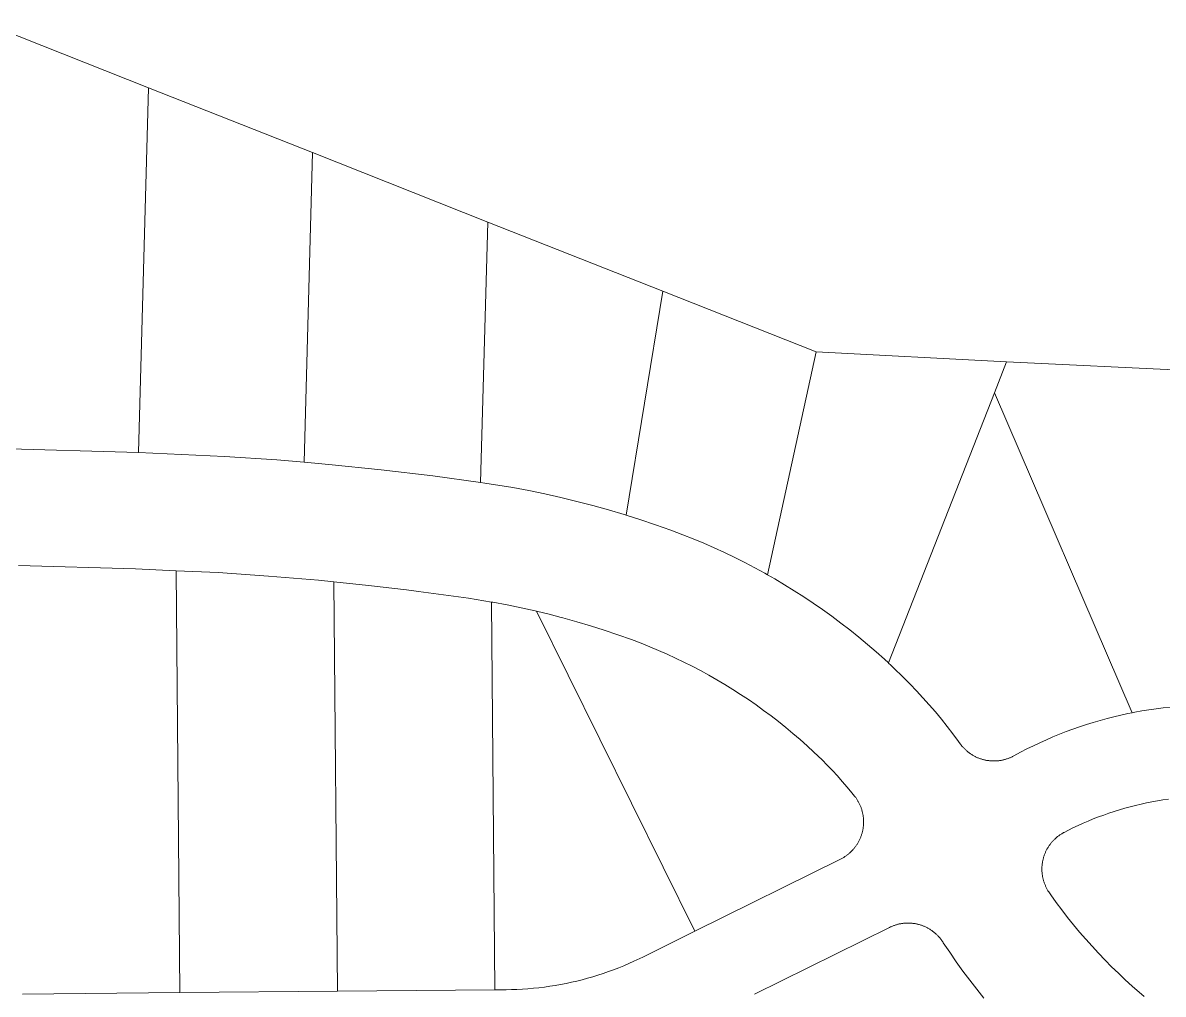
# Model space of a CAD drawing. Header units: feet. Extents: x 865220 to 2774701, y -2240498 to 961524.
# Drawn here: x 2766730 to 2767417, y 958376 to 958961 of the extents above; entities that cross this region are included whole.
import ezdxf

# ---------------------------------------------------------------- set-up
doc = ezdxf.new("R2010")
doc.units = ezdxf.units.FT
doc.header["$LTSCALE"] = 0.015
doc.header["$MEASUREMENT"] = 0
doc.layers.add('Parcels', color=7, linetype='Continuous', lineweight=0)

msp = doc.modelspace()

# ---------------------------------------------------------------- linework, layer by layer
at = {"layer": 'Parcels', "lineweight": 5}
for p, q in [((2766805.26, 958922.09), (2766706.3, 958961.24)), ((2766805.26, 958922.09), (2766799.28, 958702.07)), ((2766805.26, 958922.09), (2766904.22, 958882.95)), ((2766805.26, 958922.09), (2766805.26, 958922.09)), ((2766904.22, 958882.95), (2766899.14, 958696.28)), ((2766904.22, 958882.95), (2767009.93, 958841.13)), ((2767009.93, 958841.13), (2766904.22, 958882.95)), ((2767009.93, 958841.13), (2767005.66, 958684.07)), ((2767009.93, 958841.13), (2767115.47, 958799.38)), ((2767009.93, 958841.13), (2767009.93, 958841.13)), ((2767115.47, 958799.38), (2767009.93, 958841.13)), ((2767093.46, 958664.38), (2767115.47, 958799.38)), ((2767115.47, 958799.38), (2767093.46, 958664.38)), ((2767115.47, 958799.38), (2767207.96, 958762.8)), ((2767115.47, 958799.38), (2767115.47, 958799.38)), ((2767178.71, 958628.4), (2767207.96, 958762.8)), ((2767207.96, 958762.8), (2767207.96, 958762.8)), ((2767322.85, 958756.89), (2767207.96, 958762.8)), ((2767322.85, 958756.89), (2767315.48, 958738.12)), ((2767322.85, 958756.89), (2767478.05, 958749.27)), ((2767322.85, 958756.89), (2767322.85, 958756.89)), ((2767315.48, 958738.12), (2767251.6, 958575.32)), ((2767315.48, 958738.12), (2767398.56, 958545.21)), ((2766699.33, 958705.03), (2766799.28, 958702.07)), ((2766799.28, 958702.07), (2766851.25, 958699.78)), ((2766851.25, 958699.78), (2766882.74, 958697.67)), ((2766882.74, 958697.67), (2766899.14, 958696.28)), ((2766899.14, 958696.28), (2766914.19, 958695)), ((2766914.19, 958695), (2766945.59, 958691.79)), ((2766945.59, 958691.79), (2766976.92, 958688.03)), ((2766976.92, 958688.03), (2767005.66, 958684.07)), ((2767005.66, 958684.07), (2767008.19, 958683.72)), ((2767008.19, 958683.72), (2767025.03, 958680.99)), ((2767025.03, 958680.99), (2767034.75, 958679.18)), ((2767034.75, 958679.18), (2767044.43, 958677.2)), ((2767044.43, 958677.2), (2767054.08, 958675.04)), ((2767054.08, 958675.04), (2767063.69, 958672.72)), ((2767063.69, 958672.72), (2767073.26, 958670.24)), ((2767073.26, 958670.24), (2767082.79, 958667.58)), ((2767082.79, 958667.58), (2767092.26, 958664.77)), ((2767092.26, 958664.77), (2767093.46, 958664.38)), ((2767093.46, 958664.38), (2767101.69, 958661.78)), ((2767101.69, 958661.78), (2767111.06, 958658.63)), ((2767111.06, 958658.63), (2767120.37, 958655.32)), ((2767120.37, 958655.32), (2767127.55, 958652.62)), ((2767127.55, 958652.62), (2767133.91, 958650.09)), ((2767133.91, 958650.09), (2767140.23, 958647.45)), ((2767140.23, 958647.45), (2767146.5, 958644.7)), ((2767146.5, 958644.7), (2767152.73, 958641.83)), ((2767152.73, 958641.83), (2767158.9, 958638.86)), ((2767158.9, 958638.86), (2767165.02, 958635.79)), ((2766797.55, 958631.93), (2766726.99, 958634.03)), ((2766822.02, 958630.85), (2766797.55, 958631.93)), ((2767165.02, 958635.79), (2767171.09, 958632.61)), ((2767171.09, 958632.61), (2767177.09, 958629.32)), ((2766824.32, 958376.48), (2766822.02, 958630.85)), ((2766822.02, 958630.85), (2766822.02, 958630.85)), ((2766847.44, 958629.72), (2766822.02, 958630.85)), ((2766877.71, 958627.68), (2766847.44, 958629.72)), ((2766907.94, 958625.11), (2766877.71, 958627.68)), ((2766917.07, 958624.23), (2766907.94, 958625.11)), ((2766919.3, 958377.33), (2766917.07, 958624.23)), ((2766917.07, 958624.23), (2766917.07, 958624.23)), ((2766938.12, 958622.02), (2766917.07, 958624.23)), ((2767177.09, 958629.32), (2767178.71, 958628.4)), ((2767178.71, 958628.4), (2767183.05, 958625.93)), ((2767183.05, 958625.93), (2767188.94, 958622.43)), ((2766960.96, 958619.27), (2766938.12, 958622.02)), ((2766968.24, 958618.4), (2766960.96, 958619.27)), ((2766960.96, 958619.27), (2766960.96, 958619.27)), ((2766998.29, 958614.25), (2766968.24, 958618.4)), ((2767188.94, 958622.43), (2767194.76, 958618.83)), ((2767194.76, 958618.83), (2767200.53, 958615.13)), ((2767012.18, 958612.01), (2766998.29, 958614.25)), ((2767014.29, 958378.19), (2767012.18, 958612.01)), ((2767013.05, 958611.86), (2767012.18, 958612.01)), ((2767021.57, 958610.27), (2767013.05, 958611.86)), ((2767200.53, 958615.13), (2767206.23, 958611.33)), ((2767206.23, 958611.33), (2767211.86, 958607.43)), ((2767030.06, 958608.53), (2767021.57, 958610.27)), ((2767038.51, 958606.64), (2767030.06, 958608.53)), ((2767039.36, 958606.44), (2767038.51, 958606.64)), ((2767134.91, 958413.51), (2767039.36, 958606.44)), ((2767039.36, 958606.44), (2767039.36, 958606.44)), ((2767046.94, 958604.6), (2767039.36, 958606.44)), ((2767039.36, 958606.44), (2767134.91, 958413.51)), ((2767054.26, 958602.7), (2767046.94, 958604.6)), ((2767211.86, 958607.43), (2767217.42, 958603.44)), ((2767055.32, 958602.42), (2767054.26, 958602.7)), ((2767054.26, 958602.7), (2767054.26, 958602.7)), ((2767063.67, 958600.1), (2767055.32, 958602.42)), ((2767071.97, 958597.62), (2767063.67, 958600.1)), ((2767080.23, 958595.01), (2767071.97, 958597.62)), ((2767217.42, 958603.44), (2767222.92, 958599.35)), ((2767222.92, 958599.35), (2767228.34, 958595.16)), ((2767088.45, 958592.24), (2767080.23, 958595.01)), ((2767096.61, 958589.34), (2767088.45, 958592.24)), ((2767228.34, 958595.16), (2767233.68, 958590.88)), ((2767233.68, 958590.88), (2767238.95, 958586.5)), ((2767102.51, 958587.12), (2767096.61, 958589.34)), ((2767107.74, 958585.04), (2767102.51, 958587.12)), ((2767112.93, 958582.87), (2767107.74, 958585.04)), ((2767238.95, 958586.5), (2767244.15, 958582.04)), ((2767118.08, 958580.6), (2767112.93, 958582.87)), ((2767123.19, 958578.25), (2767118.08, 958580.6)), ((2767128.27, 958575.81), (2767123.19, 958578.25)), ((2767244.15, 958582.04), (2767249.26, 958577.48)), ((2767249.26, 958577.48), (2767251.6, 958575.32)), ((2767133.29, 958573.28), (2767128.27, 958575.81)), ((2767138.28, 958570.67), (2767133.29, 958573.28)), ((2767143.21, 958567.96), (2767138.28, 958570.67)), ((2767251.6, 958575.32), (2767251.55, 958575.19)), ((2767251.55, 958575.19), (2767252.97, 958573.87)), ((2767252.97, 958573.87), (2767254.37, 958572.57)), ((2767254.37, 958572.57), (2767260.67, 958566.49)), ((2767148.1, 958565.17), (2767143.21, 958567.96)), ((2767152.94, 958562.3), (2767148.1, 958565.17)), ((2767157.73, 958559.34), (2767152.94, 958562.3)), ((2767260.67, 958566.49), (2767264.66, 958562.47)), ((2767264.66, 958562.47), (2767268.57, 958558.38)), ((2767162.46, 958556.3), (2767157.73, 958559.34)), ((2767167.15, 958553.18), (2767162.46, 958556.3)), ((2767268.57, 958558.38), (2767272.42, 958554.22)), ((2767171.77, 958549.98), (2767167.15, 958553.18)), ((2767176.34, 958546.69), (2767171.77, 958549.98)), ((2767272.42, 958554.22), (2767276.19, 958550)), ((2767276.19, 958550), (2767279.88, 958545.71)), ((2767417.26, 958548.16), (2767421.54, 958548.63)), ((2767180.86, 958543.33), (2767176.34, 958546.69)), ((2767185.31, 958539.89), (2767180.86, 958543.33)), ((2767279.88, 958545.71), (2767283.51, 958541.35)), ((2767379.25, 958540.6), (2767383.41, 958541.73)), ((2767383.41, 958541.73), (2767387.59, 958542.79)), ((2767387.59, 958542.79), (2767391.78, 958543.78)), ((2767391.78, 958543.78), (2767395.99, 958544.7)), ((2767395.99, 958544.7), (2767398.56, 958545.21)), ((2767398.56, 958545.21), (2767400.22, 958545.54)), ((2767398.56, 958545.21), (2767398.56, 958545.21)), ((2767400.22, 958545.54), (2767404.46, 958546.31)), ((2767404.46, 958546.31), (2767408.72, 958547)), ((2767408.72, 958547), (2767412.98, 958547.62)), ((2767412.98, 958547.62), (2767417.26, 958548.16)), ((2767189.7, 958536.37), (2767185.31, 958539.89)), ((2767194.03, 958532.77), (2767189.7, 958536.37)), ((2767283.51, 958541.35), (2767287.05, 958536.94)), ((2767287.05, 958536.94), (2767290.52, 958532.46)), ((2767358.79, 958533.85), (2767362.83, 958535.34)), ((2767362.83, 958535.34), (2767366.9, 958536.76)), ((2767366.9, 958536.76), (2767371, 958538.11)), ((2767371, 958538.11), (2767375.11, 958539.39)), ((2767375.11, 958539.39), (2767379.25, 958540.6)), ((2767198.3, 958529.1), (2767194.03, 958532.77)), ((2767202.5, 958525.36), (2767198.3, 958529.1)), ((2767290.52, 958532.46), (2767293.91, 958527.92)), ((2767293.91, 958527.92), (2767294.93, 958526.49)), ((2767342.89, 958527.18), (2767346.82, 958528.95)), ((2767346.82, 958528.95), (2767350.78, 958530.65)), ((2767350.78, 958530.65), (2767354.77, 958532.29)), ((2767354.77, 958532.29), (2767358.79, 958533.85)), ((2767206.64, 958521.54), (2767202.5, 958525.36)), ((2767211.58, 958516.78), (2767206.64, 958521.54)), ((2767294.93, 958526.49), (2767295.19, 958526.14)), ((2767295.19, 958526.14), (2767295.44, 958525.79)), ((2767295.44, 958525.79), (2767295.7, 958525.43)), ((2767295.7, 958525.43), (2767295.95, 958525.08)), ((2767295.95, 958525.08), (2767296.3, 958524.79)), ((2767296.3, 958524.79), (2767296.59, 958524.47)), ((2767296.59, 958524.47), (2767296.88, 958524.14)), ((2767296.88, 958524.14), (2767297.18, 958523.83)), ((2767297.18, 958523.83), (2767297.49, 958523.52)), ((2767297.49, 958523.52), (2767297.8, 958523.21)), ((2767297.8, 958523.21), (2767298.11, 958522.91)), ((2767298.11, 958522.91), (2767298.43, 958522.61)), ((2767298.43, 958522.61), (2767298.76, 958522.32)), ((2767298.76, 958522.32), (2767299.09, 958522.04)), ((2767299.09, 958522.04), (2767299.43, 958521.76)), ((2767299.43, 958521.76), (2767299.77, 958521.49)), ((2767299.77, 958521.49), (2767300.12, 958521.22)), ((2767300.12, 958521.22), (2767300.47, 958520.96)), ((2767327.23, 958519.27), (2767331.3, 958521.46)), ((2767331.3, 958521.46), (2767335.13, 958523.44)), ((2767335.13, 958523.44), (2767338.99, 958525.34)), ((2767338.99, 958525.34), (2767342.89, 958527.18)), ((2767214.7, 958513.62), (2767211.58, 958516.78)), ((2767300.47, 958520.96), (2767300.82, 958520.71)), ((2767300.82, 958520.71), (2767301.18, 958520.46)), ((2767301.18, 958520.46), (2767301.54, 958520.22)), ((2767301.54, 958520.22), (2767301.91, 958519.99)), ((2767301.91, 958519.99), (2767302.28, 958519.76)), ((2767302.28, 958519.76), (2767302.66, 958519.54)), ((2767302.66, 958519.54), (2767303.04, 958519.32)), ((2767303.04, 958519.32), (2767303.42, 958519.11)), ((2767303.42, 958519.11), (2767303.81, 958518.91)), ((2767303.81, 958518.91), (2767304.2, 958518.72)), ((2767304.2, 958518.72), (2767304.59, 958518.53)), ((2767304.59, 958518.53), (2767304.99, 958518.35)), ((2767304.99, 958518.35), (2767305.39, 958518.17)), ((2767305.39, 958518.17), (2767305.79, 958518.01)), ((2767305.79, 958518.01), (2767306.2, 958517.85)), ((2767306.2, 958517.85), (2767306.61, 958517.69)), ((2767306.61, 958517.69), (2767307.02, 958517.55)), ((2767307.02, 958517.55), (2767307.43, 958517.41)), ((2767307.43, 958517.41), (2767307.85, 958517.28)), ((2767307.85, 958517.28), (2767308.27, 958517.15)), ((2767308.27, 958517.15), (2767308.69, 958517.03)), ((2767308.69, 958517.03), (2767309.11, 958516.92)), ((2767309.11, 958516.92), (2767309.53, 958516.82)), ((2767309.53, 958516.82), (2767309.96, 958516.73)), ((2767309.96, 958516.73), (2767310.39, 958516.64)), ((2767310.39, 958516.64), (2767310.81, 958516.56)), ((2767310.81, 958516.56), (2767311.24, 958516.49)), ((2767311.24, 958516.49), (2767311.68, 958516.42)), ((2767311.68, 958516.42), (2767312.11, 958516.37)), ((2767312.11, 958516.37), (2767312.54, 958516.32)), ((2767312.54, 958516.32), (2767312.98, 958516.27)), ((2767312.98, 958516.27), (2767313.41, 958516.24)), ((2767313.41, 958516.24), (2767313.85, 958516.21)), ((2767313.85, 958516.21), (2767314.28, 958516.19)), ((2767314.28, 958516.19), (2767314.72, 958516.18)), ((2767314.72, 958516.18), (2767315.15, 958516.18)), ((2767315.15, 958516.18), (2767315.59, 958516.18)), ((2767315.59, 958516.18), (2767316.03, 958516.19)), ((2767316.03, 958516.19), (2767316.46, 958516.21)), ((2767316.46, 958516.21), (2767316.9, 958516.24)), ((2767316.9, 958516.24), (2767317.33, 958516.27)), ((2767317.33, 958516.27), (2767317.77, 958516.31)), ((2767317.77, 958516.31), (2767318.2, 958516.36)), ((2767318.2, 958516.36), (2767318.63, 958516.42)), ((2767318.63, 958516.42), (2767319.07, 958516.48)), ((2767319.07, 958516.48), (2767319.5, 958516.55)), ((2767319.5, 958516.55), (2767319.92, 958516.63)), ((2767319.92, 958516.63), (2767320.35, 958516.72)), ((2767320.35, 958516.72), (2767320.78, 958516.81)), ((2767320.78, 958516.81), (2767321.2, 958516.91)), ((2767321.2, 958516.91), (2767321.63, 958517.02)), ((2767321.63, 958517.02), (2767322.05, 958517.14)), ((2767322.05, 958517.14), (2767322.46, 958517.26)), ((2767322.46, 958517.26), (2767322.88, 958517.39)), ((2767322.88, 958517.39), (2767323.29, 958517.53)), ((2767323.29, 958517.53), (2767323.71, 958517.68)), ((2767323.71, 958517.68), (2767324.11, 958517.83)), ((2767324.11, 958517.83), (2767324.52, 958517.99)), ((2767324.52, 958517.99), (2767324.92, 958518.15)), ((2767324.92, 958518.15), (2767325.32, 958518.33)), ((2767325.32, 958518.33), (2767325.72, 958518.51)), ((2767325.72, 958518.51), (2767326.12, 958518.7)), ((2767326.12, 958518.7), (2767326.51, 958518.89)), ((2767326.51, 958518.89), (2767327.23, 958519.27)), ((2767217.78, 958510.41), (2767214.7, 958513.62)), ((2767220.79, 958507.15), (2767217.78, 958510.41)), ((2767223.75, 958503.84), (2767220.79, 958507.15)), ((2767226.65, 958500.48), (2767223.75, 958503.84)), ((2767229.49, 958497.06), (2767226.65, 958500.48)), ((2767231.14, 958495.01), (2767229.49, 958497.06)), ((2767231.5, 958494.56), (2767231.14, 958495.01)), ((2767231.77, 958494.22), (2767231.5, 958494.56)), ((2767232.04, 958493.88), (2767231.77, 958494.22)), ((2767232.27, 958493.6), (2767232.04, 958493.88)), ((2767232.58, 958493.19), (2767232.27, 958493.6)), ((2767232.74, 958492.77), (2767232.58, 958493.19)), ((2767232.97, 958492.4), (2767232.74, 958492.77)), ((2767233.2, 958492.03), (2767232.97, 958492.4)), ((2767233.41, 958491.65), (2767233.2, 958492.03)), ((2767233.62, 958491.26), (2767233.41, 958491.65)), ((2767233.83, 958490.88), (2767233.62, 958491.26)), ((2767234.03, 958490.49), (2767233.83, 958490.88)), ((2767234.22, 958490.1), (2767234.03, 958490.49)), ((2767234.4, 958489.7), (2767234.22, 958490.1)), ((2767234.58, 958489.3), (2767234.4, 958489.7)), ((2767234.74, 958488.9), (2767234.58, 958489.3)), ((2767234.91, 958488.5), (2767234.74, 958488.9)), ((2767235.06, 958488.09), (2767234.91, 958488.5)), ((2767235.21, 958487.68), (2767235.06, 958488.09)), ((2767235.35, 958487.26), (2767235.21, 958487.68)), ((2767235.49, 958486.85), (2767235.35, 958487.26)), ((2767235.61, 958486.43), (2767235.49, 958486.85)), ((2767390.97, 958486.73), (2767387.77, 958485.74)), ((2767394.18, 958487.67), (2767390.97, 958486.73)), ((2767397.41, 958488.55), (2767394.18, 958487.67)), ((2767400.66, 958489.38), (2767397.41, 958488.55)), ((2767403.92, 958490.14), (2767400.66, 958489.38)), ((2767407.2, 958490.86), (2767403.92, 958490.14)), ((2767410.48, 958491.51), (2767407.2, 958490.86)), ((2767413.78, 958492.11), (2767410.48, 958491.51)), ((2767417.09, 958492.65), (2767413.78, 958492.11)), ((2767420.4, 958493.13), (2767417.09, 958492.65)), ((2767235.73, 958486.01), (2767235.61, 958486.43)), ((2767235.84, 958485.59), (2767235.73, 958486.01)), ((2767235.95, 958485.17), (2767235.84, 958485.59)), ((2767236.04, 958484.74), (2767235.95, 958485.17)), ((2767236.13, 958484.31), (2767236.04, 958484.74)), ((2767236.22, 958483.89), (2767236.13, 958484.31)), ((2767236.29, 958483.46), (2767236.22, 958483.89)), ((2767236.36, 958483.02), (2767236.29, 958483.46)), ((2767236.42, 958482.59), (2767236.36, 958483.02)), ((2767236.47, 958482.16), (2767236.42, 958482.59)), ((2767236.51, 958481.73), (2767236.47, 958482.16)), ((2767236.55, 958481.29), (2767236.51, 958481.73)), ((2767236.58, 958480.86), (2767236.55, 958481.29)), ((2767236.6, 958480.42), (2767236.58, 958480.86)), ((2767236.62, 958479.98), (2767236.6, 958480.42)), ((2767236.62, 958479.55), (2767236.62, 958479.98)), ((2767372.05, 958479.94), (2767368.97, 958478.62)), ((2767375.15, 958481.21), (2767372.05, 958479.94)), ((2767378.28, 958482.42), (2767375.15, 958481.21)), ((2767381.42, 958483.58), (2767378.28, 958482.42)), ((2767384.58, 958484.69), (2767381.42, 958483.58)), ((2767387.77, 958485.74), (2767384.58, 958484.69)), ((2767235.7, 958472.65), (2767235.81, 958473.07)), ((2767235.81, 958473.07), (2767235.92, 958473.5)), ((2767235.92, 958473.5), (2767236.01, 958473.92)), ((2767236.01, 958473.92), (2767236.11, 958474.35)), ((2767236.11, 958474.35), (2767236.19, 958474.77)), ((2767236.19, 958474.77), (2767236.27, 958475.2)), ((2767236.27, 958475.2), (2767236.34, 958475.63)), ((2767236.34, 958475.63), (2767236.4, 958476.07)), ((2767236.4, 958476.07), (2767236.45, 958476.5)), ((2767236.45, 958476.5), (2767236.5, 958476.93)), ((2767236.5, 958476.93), (2767236.54, 958477.37)), ((2767236.54, 958477.37), (2767236.57, 958477.8)), ((2767236.57, 958477.8), (2767236.6, 958478.24)), ((2767236.6, 958478.24), (2767236.61, 958478.67)), ((2767236.61, 958478.67), (2767236.62, 958479.11)), ((2767236.62, 958479.11), (2767236.62, 958479.55)), ((2767357.21, 958472.95), (2767356.83, 958472.74)), ((2767357.59, 958473.15), (2767357.21, 958472.95)), ((2767362.89, 958475.81), (2767357.59, 958473.15)), ((2767365.92, 958477.24), (2767362.89, 958475.81)), ((2767368.97, 958478.62), (2767365.92, 958477.24)), ((2767232.67, 958465.91), (2767232.9, 958466.28)), ((2767232.9, 958466.28), (2767233.13, 958466.65)), ((2767233.13, 958466.65), (2767233.35, 958467.03)), ((2767233.35, 958467.03), (2767233.56, 958467.41)), ((2767233.56, 958467.41), (2767233.77, 958467.79)), ((2767233.77, 958467.79), (2767233.97, 958468.18)), ((2767233.97, 958468.18), (2767234.16, 958468.57)), ((2767234.16, 958468.57), (2767234.34, 958468.97)), ((2767234.34, 958468.97), (2767234.52, 958469.37)), ((2767234.52, 958469.37), (2767234.69, 958469.77)), ((2767234.69, 958469.77), (2767234.86, 958470.17)), ((2767234.86, 958470.17), (2767235.02, 958470.58)), ((2767235.02, 958470.58), (2767235.17, 958470.99)), ((2767235.17, 958470.99), (2767235.31, 958471.4)), ((2767235.31, 958471.4), (2767235.45, 958471.82)), ((2767235.45, 958471.82), (2767235.57, 958472.23)), ((2767235.57, 958472.23), (2767235.7, 958472.65)), ((2767349.31, 958466.2), (2767349.05, 958465.85)), ((2767349.58, 958466.54), (2767349.31, 958466.2)), ((2767349.85, 958466.88), (2767349.58, 958466.54)), ((2767350.13, 958467.21), (2767349.85, 958466.88)), ((2767350.42, 958467.54), (2767350.13, 958467.21)), ((2767350.71, 958467.87), (2767350.42, 958467.54)), ((2767351.01, 958468.19), (2767350.71, 958467.87)), ((2767351.31, 958468.5), (2767351.01, 958468.19)), ((2767351.62, 958468.81), (2767351.31, 958468.5)), ((2767351.93, 958469.11), (2767351.62, 958468.81)), ((2767352.25, 958469.41), (2767351.93, 958469.11)), ((2767352.57, 958469.7), (2767352.25, 958469.41)), ((2767352.9, 958469.99), (2767352.57, 958469.7)), ((2767353.24, 958470.27), (2767352.9, 958469.99)), ((2767353.58, 958470.54), (2767353.24, 958470.27)), ((2767353.92, 958470.81), (2767353.58, 958470.54)), ((2767354.27, 958471.07), (2767353.92, 958470.81)), ((2767354.62, 958471.33), (2767354.27, 958471.07)), ((2767354.98, 958471.58), (2767354.62, 958471.33)), ((2767355.34, 958471.83), (2767354.98, 958471.58)), ((2767355.71, 958472.06), (2767355.34, 958471.83)), ((2767356.08, 958472.29), (2767355.71, 958472.06)), ((2767356.45, 958472.52), (2767356.08, 958472.29)), ((2767356.83, 958472.74), (2767356.45, 958472.52)), ((2767226.09, 958459.01), (2767226.44, 958459.26)), ((2767226.44, 958459.26), (2767226.79, 958459.52)), ((2767226.79, 958459.52), (2767227.13, 958459.79)), ((2767227.13, 958459.79), (2767227.47, 958460.06)), ((2767227.47, 958460.06), (2767227.81, 958460.34)), ((2767227.81, 958460.34), (2767228.14, 958460.63)), ((2767228.14, 958460.63), (2767228.46, 958460.92)), ((2767228.46, 958460.92), (2767228.78, 958461.22)), ((2767228.78, 958461.22), (2767229.1, 958461.52)), ((2767229.1, 958461.52), (2767229.41, 958461.83)), ((2767229.41, 958461.83), (2767229.71, 958462.14)), ((2767229.71, 958462.14), (2767230.01, 958462.46)), ((2767230.01, 958462.46), (2767230.3, 958462.78)), ((2767230.3, 958462.78), (2767230.59, 958463.11)), ((2767230.59, 958463.11), (2767230.87, 958463.44)), ((2767230.87, 958463.44), (2767231.15, 958463.78)), ((2767231.15, 958463.78), (2767231.42, 958464.13)), ((2767231.42, 958464.13), (2767231.68, 958464.47)), ((2767231.68, 958464.47), (2767231.94, 958464.83)), ((2767231.94, 958464.83), (2767232.19, 958465.18)), ((2767232.19, 958465.18), (2767232.43, 958465.54)), ((2767232.43, 958465.54), (2767232.67, 958465.91)), ((2767345.58, 958459.32), (2767345.44, 958458.91)), ((2767345.73, 958459.73), (2767345.58, 958459.32)), ((2767345.88, 958460.14), (2767345.73, 958459.73)), ((2767346.05, 958460.54), (2767345.88, 958460.14)), ((2767346.22, 958460.95), (2767346.05, 958460.54)), ((2767346.4, 958461.34), (2767346.22, 958460.95)), ((2767346.58, 958461.74), (2767346.4, 958461.34)), ((2767346.77, 958462.13), (2767346.58, 958461.74)), ((2767346.97, 958462.52), (2767346.77, 958462.13)), ((2767347.17, 958462.91), (2767346.97, 958462.52)), ((2767347.38, 958463.29), (2767347.17, 958462.91)), ((2767347.6, 958463.67), (2767347.38, 958463.29)), ((2767347.83, 958464.04), (2767347.6, 958463.67)), ((2767348.06, 958464.41), (2767347.83, 958464.04)), ((2767348.3, 958464.78), (2767348.06, 958464.41)), ((2767348.54, 958465.14), (2767348.3, 958464.78)), ((2767348.79, 958465.49), (2767348.54, 958465.14)), ((2767349.05, 958465.85), (2767348.79, 958465.49)), ((2767134.91, 958413.51), (2767222.72, 958457)), ((2767222.72, 958457), (2767223.11, 958457.19)), ((2767223.11, 958457.19), (2767223.49, 958457.4)), ((2767223.49, 958457.4), (2767223.88, 958457.61)), ((2767223.88, 958457.61), (2767224.25, 958457.82)), ((2767224.25, 958457.82), (2767224.63, 958458.05)), ((2767224.63, 958458.05), (2767225, 958458.28)), ((2767225, 958458.28), (2767225.37, 958458.51)), ((2767225.37, 958458.51), (2767225.73, 958458.76)), ((2767225.73, 958458.76), (2767226.09, 958459.01)), ((2767344.19, 958452.5), (2767344.17, 958452.07)), ((2767344.22, 958452.94), (2767344.19, 958452.5)), ((2767344.26, 958453.37), (2767344.22, 958452.94)), ((2767344.31, 958453.81), (2767344.26, 958453.37)), ((2767344.36, 958454.24), (2767344.31, 958453.81)), ((2767344.42, 958454.67), (2767344.36, 958454.24)), ((2767344.49, 958455.1), (2767344.42, 958454.67)), ((2767344.56, 958455.53), (2767344.49, 958455.1)), ((2767344.65, 958455.96), (2767344.56, 958455.53)), ((2767344.74, 958456.39), (2767344.65, 958455.96)), ((2767344.84, 958456.81), (2767344.74, 958456.39)), ((2767344.94, 958457.24), (2767344.84, 958456.81)), ((2767345.06, 958457.66), (2767344.94, 958457.24)), ((2767345.18, 958458.08), (2767345.06, 958457.66)), ((2767345.3, 958458.49), (2767345.18, 958458.08)), ((2767345.44, 958458.91), (2767345.3, 958458.49)), ((2767344.16, 958451.63), (2767344.15, 958451.19)), ((2767344.15, 958451.19), (2767344.15, 958450.76)), ((2767344.15, 958450.76), (2767344.16, 958450.32)), ((2767344.17, 958452.07), (2767344.16, 958451.63)), ((2767344.16, 958450.32), (2767344.17, 958449.89)), ((2767344.17, 958449.89), (2767344.2, 958449.45)), ((2767344.2, 958449.45), (2767344.23, 958449.02)), ((2767344.23, 958449.02), (2767344.26, 958448.58)), ((2767344.26, 958448.58), (2767344.31, 958448.15)), ((2767344.31, 958448.15), (2767344.36, 958447.71)), ((2767344.36, 958447.71), (2767344.42, 958447.28)), ((2767344.42, 958447.28), (2767344.49, 958446.85)), ((2767344.49, 958446.85), (2767344.57, 958446.42)), ((2767344.57, 958446.42), (2767344.65, 958445.99)), ((2767344.65, 958445.99), (2767344.74, 958445.57)), ((2767344.74, 958445.57), (2767344.84, 958445.14)), ((2767344.84, 958445.14), (2767344.95, 958444.72)), ((2767344.95, 958444.72), (2767345.06, 958444.3)), ((2767345.06, 958444.3), (2767345.18, 958443.88)), ((2767345.18, 958443.88), (2767345.31, 958443.46)), ((2767345.31, 958443.46), (2767345.44, 958443.05)), ((2767345.44, 958443.05), (2767345.59, 958442.63)), ((2767345.59, 958442.63), (2767345.73, 958442.22)), ((2767345.73, 958442.22), (2767345.89, 958441.82)), ((2767345.89, 958441.82), (2767346.06, 958441.41)), ((2767346.06, 958441.41), (2767346.23, 958441.01)), ((2767346.23, 958441.01), (2767346.4, 958440.61)), ((2767346.4, 958440.61), (2767346.59, 958440.22)), ((2767346.59, 958440.22), (2767346.78, 958439.82)), ((2767346.78, 958439.82), (2767346.98, 958439.44)), ((2767346.98, 958439.44), (2767347.18, 958439.05)), ((2767347.18, 958439.05), (2767347.32, 958438.61)), ((2767347.32, 958438.61), (2767347.56, 958438.26)), ((2767347.56, 958438.26), (2767347.81, 958437.9)), ((2767347.81, 958437.9), (2767348.06, 958437.54)), ((2767348.06, 958437.54), (2767348.31, 958437.18)), ((2767348.31, 958437.18), (2767348.68, 958436.65)), ((2767348.68, 958436.65), (2767349.45, 958435.55)), ((2767349.45, 958435.55), (2767352.77, 958430.92)), ((2767352.77, 958430.92), (2767356.18, 958426.36)), ((2767356.18, 958426.36), (2767359.67, 958421.85)), ((2767258.13, 958417.89), (2767257.71, 958417.8)), ((2767258.56, 958417.98), (2767258.13, 958417.89)), ((2767258.99, 958418.06), (2767258.56, 958417.98)), ((2767259.42, 958418.13), (2767258.99, 958418.06)), ((2767259.85, 958418.2), (2767259.42, 958418.13)), ((2767260.28, 958418.26), (2767259.85, 958418.2)), ((2767260.71, 958418.31), (2767260.28, 958418.26)), ((2767261.15, 958418.35), (2767260.71, 958418.31)), ((2767261.58, 958418.39), (2767261.15, 958418.35)), ((2767262.02, 958418.42), (2767261.58, 958418.39)), ((2767262.45, 958418.44), (2767262.02, 958418.42)), ((2767262.89, 958418.45), (2767262.45, 958418.44)), ((2767263.33, 958418.45), (2767262.89, 958418.45)), ((2767263.76, 958418.45), (2767263.33, 958418.45)), ((2767264.2, 958418.44), (2767263.76, 958418.45)), ((2767264.64, 958418.42), (2767264.2, 958418.44)), ((2767265.07, 958418.4), (2767264.64, 958418.42)), ((2767265.51, 958418.36), (2767265.07, 958418.4)), ((2767265.94, 958418.32), (2767265.51, 958418.36)), ((2767266.37, 958418.28), (2767265.94, 958418.32)), ((2767266.81, 958418.22), (2767266.37, 958418.28)), ((2767267.24, 958418.16), (2767266.81, 958418.22)), ((2767267.67, 958418.09), (2767267.24, 958418.16)), ((2767268.1, 958418.01), (2767267.67, 958418.09)), ((2767268.53, 958417.92), (2767268.1, 958418.01)), ((2767268.95, 958417.83), (2767268.53, 958417.92)), ((2767359.67, 958421.85), (2767363.24, 958417.41)), ((2767103.55, 958397.98), (2767134.91, 958413.51)), ((2767252.3, 958415.86), (2767170.83, 958375.51)), ((2767252.77, 958416.08), (2767252.3, 958415.86)), ((2767253.17, 958416.26), (2767252.77, 958416.08)), ((2767253.57, 958416.44), (2767253.17, 958416.26)), ((2767253.97, 958416.61), (2767253.57, 958416.44)), ((2767254.37, 958416.77), (2767253.97, 958416.61)), ((2767254.78, 958416.92), (2767254.37, 958416.77)), ((2767255.19, 958417.07), (2767254.78, 958416.92)), ((2767255.61, 958417.21), (2767255.19, 958417.07)), ((2767256.02, 958417.34), (2767255.61, 958417.21)), ((2767256.44, 958417.47), (2767256.02, 958417.34)), ((2767256.86, 958417.58), (2767256.44, 958417.47)), ((2767257.28, 958417.69), (2767256.86, 958417.58)), ((2767257.71, 958417.8), (2767257.28, 958417.69)), ((2767269.38, 958417.73), (2767268.95, 958417.83)), ((2767269.8, 958417.62), (2767269.38, 958417.73)), ((2767270.22, 958417.5), (2767269.8, 958417.62)), ((2767270.64, 958417.38), (2767270.22, 958417.5)), ((2767271.05, 958417.25), (2767270.64, 958417.38)), ((2767271.47, 958417.11), (2767271.05, 958417.25)), ((2767271.88, 958416.97), (2767271.47, 958417.11)), ((2767272.29, 958416.82), (2767271.88, 958416.97)), ((2767272.7, 958416.66), (2767272.29, 958416.82)), ((2767273.1, 958416.49), (2767272.7, 958416.66)), ((2767273.5, 958416.32), (2767273.1, 958416.49)), ((2767273.9, 958416.14), (2767273.5, 958416.32)), ((2767274.29, 958415.95), (2767273.9, 958416.14)), ((2767274.68, 958415.76), (2767274.29, 958415.95)), ((2767275.07, 958415.56), (2767274.68, 958415.76)), ((2767275.45, 958415.35), (2767275.07, 958415.56)), ((2767275.84, 958415.14), (2767275.45, 958415.35)), ((2767276.21, 958414.92), (2767275.84, 958415.14)), ((2767276.58, 958414.69), (2767276.21, 958414.92)), ((2767276.95, 958414.46), (2767276.58, 958414.69)), ((2767277.32, 958414.22), (2767276.95, 958414.46)), ((2767277.68, 958413.97), (2767277.32, 958414.22)), ((2767278.03, 958413.72), (2767277.68, 958413.97)), ((2767278.39, 958413.46), (2767278.03, 958413.72)), ((2767278.73, 958413.2), (2767278.39, 958413.46)), ((2767279.07, 958412.93), (2767278.73, 958413.2)), ((2767279.41, 958412.65), (2767279.07, 958412.93)), ((2767279.74, 958412.37), (2767279.41, 958412.65)), ((2767280.07, 958412.08), (2767279.74, 958412.37)), ((2767280.39, 958411.79), (2767280.07, 958412.08)), ((2767280.71, 958411.49), (2767280.39, 958411.79)), ((2767281.02, 958411.18), (2767280.71, 958411.49)), ((2767281.33, 958410.87), (2767281.02, 958411.18)), ((2767363.24, 958417.41), (2767366.88, 958413.03)), ((2767366.88, 958413.03), (2767370.6, 958408.71)), ((2767281.63, 958410.56), (2767281.33, 958410.87)), ((2767281.93, 958410.23), (2767281.63, 958410.56)), ((2767282.22, 958409.91), (2767281.93, 958410.23)), ((2767282.5, 958409.58), (2767282.22, 958409.91)), ((2767282.78, 958409.24), (2767282.5, 958409.58)), ((2767283.05, 958408.9), (2767282.78, 958409.24)), ((2767283.38, 958408.6), (2767283.05, 958408.9)), ((2767283.62, 958408.23), (2767283.38, 958408.6)), ((2767283.38, 958408.6), (2767283.38, 958408.6)), ((2767283.86, 958407.87), (2767283.62, 958408.23)), ((2767284.09, 958407.5), (2767283.86, 958407.87)), ((2767284.33, 958407.13), (2767284.09, 958407.5)), ((2767284.68, 958406.58), (2767284.33, 958407.13)), ((2767288.53, 958400.83), (2767284.68, 958406.58)), ((2767370.6, 958408.71), (2767374.4, 958404.46)), ((2767374.4, 958404.46), (2767378.26, 958400.28)), ((2767098.08, 958395.38), (2767103.55, 958397.98)), ((2767292.47, 958395.14), (2767288.53, 958400.83)), ((2767378.26, 958400.28), (2767382.2, 958396.16)), ((2767085.83, 958390.3), (2767088.92, 958391.49)), ((2767088.92, 958391.49), (2767092, 958392.73)), ((2767092, 958392.73), (2767095.05, 958394.03)), ((2767095.05, 958394.03), (2767098.08, 958395.38)), ((2767296.51, 958389.53), (2767292.47, 958395.14)), ((2767382.2, 958396.16), (2767386.22, 958392.12)), ((2767386.22, 958392.12), (2767390.3, 958388.14)), ((2767060.42, 958382.76), (2767063.65, 958383.51)), ((2767063.65, 958383.51), (2767066.87, 958384.31)), ((2767066.87, 958384.31), (2767070.07, 958385.17)), ((2767070.07, 958385.17), (2767073.26, 958386.09)), ((2767073.26, 958386.09), (2767076.43, 958387.06)), ((2767076.43, 958387.06), (2767079.58, 958388.08)), ((2767079.58, 958388.08), (2767082.71, 958389.16)), ((2767082.71, 958389.16), (2767085.83, 958390.3)), ((2767300.65, 958383.99), (2767296.51, 958389.53)), ((2767304.89, 958378.51), (2767300.65, 958383.99)), ((2767390.3, 958388.14), (2767394.45, 958384.24)), ((2767394.45, 958384.24), (2767398.67, 958380.41)), ((2766824.32, 958376.48), (2766919.3, 958377.33)), ((2766919.3, 958377.33), (2767014.29, 958378.19)), ((2767014.29, 958378.19), (2767020.96, 958378.25)), ((2767020.96, 958378.25), (2767024.27, 958378.31)), ((2767024.27, 958378.31), (2767027.59, 958378.43)), ((2767027.59, 958378.43), (2767030.9, 958378.6)), ((2767030.9, 958378.6), (2767034.21, 958378.84)), ((2767034.21, 958378.84), (2767037.51, 958379.13)), ((2767037.51, 958379.13), (2767040.81, 958379.47)), ((2767040.81, 958379.47), (2767044.1, 958379.88)), ((2767044.1, 958379.88), (2767047.38, 958380.34)), ((2767047.38, 958380.34), (2767050.66, 958380.86)), ((2767050.66, 958380.86), (2767053.92, 958381.44)), ((2767053.92, 958381.44), (2767057.18, 958382.07)), ((2767057.18, 958382.07), (2767060.42, 958382.76)), ((2767309.22, 958373.12), (2767304.89, 958378.51)), ((2767398.67, 958380.41), (2767405.8, 958374.22)), ((2766729.33, 958375.62), (2766824.32, 958376.48))]:
    msp.add_line(p, q, dxfattribs=at)

doc.saveas('drawing.dxf')
